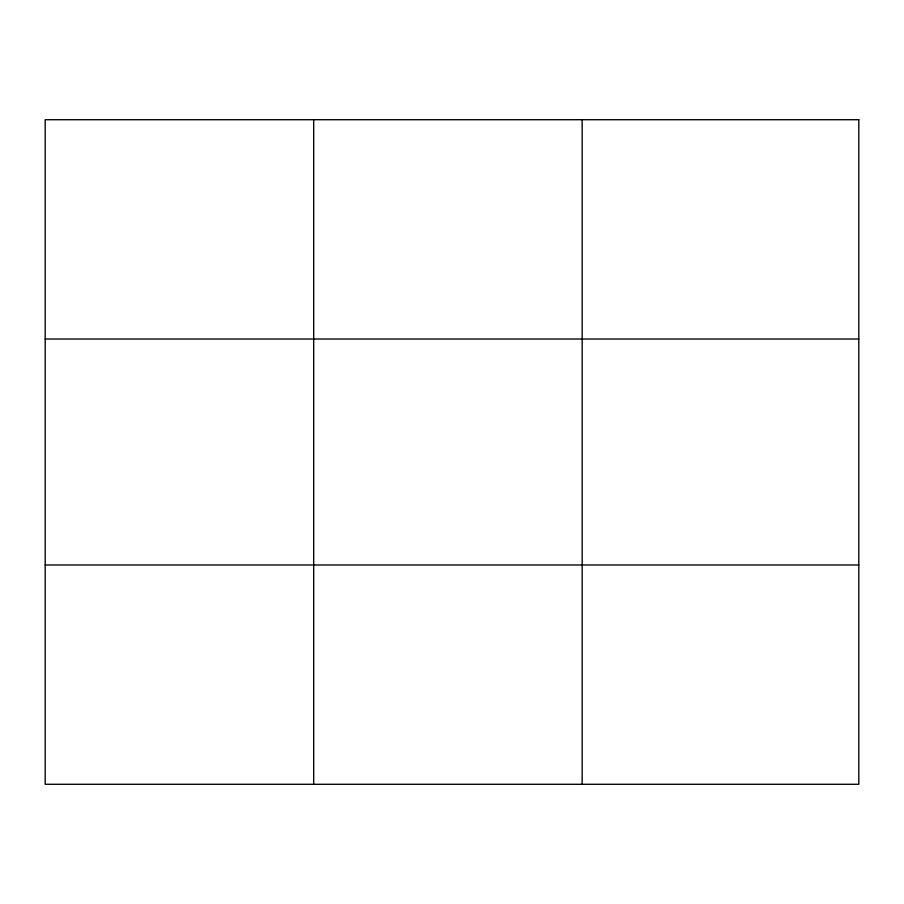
<?xml version="1.0" encoding="UTF-8"?>
<svg xmlns="http://www.w3.org/2000/svg" width="904" height="904" viewBox="0 0 904 904"><rect width="100%" height="100%" fill="white"/><g stroke="black" fill="none" stroke-linecap="round" stroke-linejoin="round"><path stroke-width="1.36" d="M313.688 119.712L313.688 784.288M582.176 119.712L582.176 784.288M45.2 339.023L858.8 339.023M45.2 564.977L858.8 564.977M858.8 119.712L858.8 784.288L45.2 784.288L45.2 119.712L858.8 119.712"/></g></svg>
